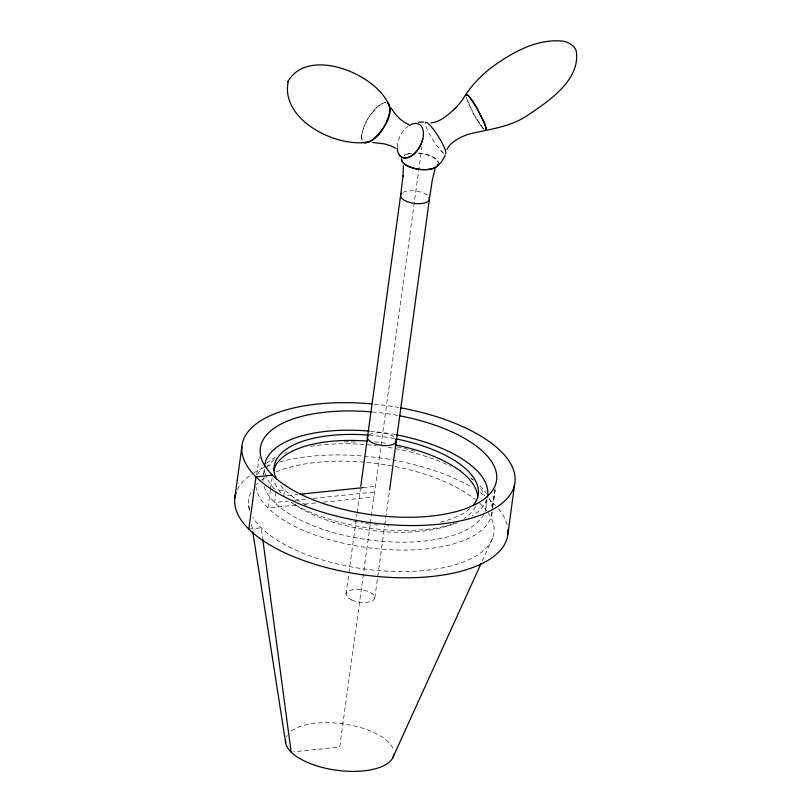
<?xml version="1.0" encoding="UTF-8"?>
<svg xmlns="http://www.w3.org/2000/svg" width="812" height="812" viewBox="0 0 812 812"><rect width="100%" height="100%" fill="white"/><g stroke="black" fill="none" stroke-linecap="round" stroke-linejoin="round"><path stroke-width="0.61" stroke-dasharray="4.06 3.04" d="M361.391 136.335L362.365 141.288L361.381 136.893L362.101 131.818L367.065 119.953L375.012 109.194L379.478 105.235L383.477 103.022M361.421 135.919L364.111 125.89A34.094 20.523 -62.6 0 1 369.318 116.37C373.388 110.686 378.199 104.2 385.385 102.576M263.514 474.563L264.61 466.585M270.467 489.737L267.97 507.957L298.258 504.8M270.629 488.519L272.132 477.588M276.05 491.96L274.608 502.435L288.361 501.004M283.794 495.919L284.616 489.92L277.41 490.671M345.993 594.1L356.986 513.834M357.158 512.585L360.426 488.753M370.16 524.735L339.71 747.04L293.619 751.841M370.333 523.476L371.185 517.193M371.358 515.945L380.828 446.864M381.001 445.605L421.946 146.698M374.819 597.754L377.57 577.687M377.742 576.439L384.614 526.267M384.786 525.019L389.425 491.148M491.433 516.026L492.458 508.515M492.62 507.267L495.005 489.727M492.59 507.043L494.995 489.666M492.59 507.074L495.005 489.869M256.724 474.939L259.322 456.72M485.698 509.225L487.027 499.948M482.176 561.092L492.681 537.991M383.812 102.911L385.741 102.545M287.56 495.523L297.598 494.478M362.862 487.677L375.408 486.368M294.614 500.354L307.119 499.045M313.371 498.395L374.637 492.011M304.561 504.14L317.177 502.831M323.491 502.171L373.967 496.914M248.807 529.119L261.251 527.83L262.591 537.848M442.51 152.25L441.048 150.799M481.577 126.57L483.485 128.875M483.373 128.753L473.914 114.451L466.261 97.541M481.323 126.225L479.74 124.003M479.486 123.617L477.679 120.846M477.426 120.44L473.914 114.451A34.023 5.887 57.6 0 1 469.58 105.925L466.281 97.633M248.665 505.46L249.649 511.722M251.598 524.247L252.38 529.262M397.251 147.337A18.575 11.185 -62.6 0 1 408.03 126.296M411.613 153.245A18.575 7.968 7.8 0 0 404.011 155.518A18.575 8.049 7.8 0 1 405.614 154.635M419.043 153.214A18.575 7.968 7.8 0 1 438.368 163.293M405.756 154.696A18.575 7.917 7.6 0 1 412.09 153.265M418.078 153.062A18.575 8.049 7.8 0 1 438.368 163.364M443.697 153.214A18.575 3.218 57.6 0 1 433.141 140.283A18.575 3.218 57.6 0 1 425.407 124.743M402.914 192.464A14.535 6.232 7.8 0 1 415.977 191.064A14.535 6.232 7.8 0 1 428.056 195.996M369.47 434.572A14.535 6.232 7.8 0 1 382.391 432.938A14.535 6.232 7.8 0 1 394.774 437.78M487.992 512.697A123.728 53.074 7.8 0 1 406.426 571.516A123.728 53.074 7.8 0 1 252.735 517.071M249.68 510.19A123.728 53.074 7.8 0 1 252.451 489.666M256.44 484.652A123.728 53.074 7.8 0 1 258.064 483.059M261.738 480.004A123.728 53.074 7.8 0 1 265.971 477.131M276.029 472.005A123.728 53.074 7.8 0 1 475.375 499.563M479.76 503.359A123.728 53.074 7.8 0 1 486.55 510.728M492.153 512.149A119.181 51.115 7.8 0 1 374.85 548.516A119.181 51.115 7.8 0 1 255.871 486.591M257.668 474.584A119.181 51.115 7.8 0 1 261.911 467.945M266.6 463.347A119.181 51.115 7.8 0 1 275.217 457.562M284.373 453.309A119.181 51.115 7.8 0 1 286.616 452.457M310.468 446.387A119.181 51.115 7.8 0 1 376.301 445.676M388.329 447.382A119.181 51.115 7.8 0 1 450.751 466.291M471.427 478.583A119.181 51.115 7.8 0 1 473.294 480.014M479.973 485.87A119.181 51.115 7.8 0 1 486.358 493.381M489.2 498.121A119.181 51.115 7.8 0 1 492.072 507.236M485.911 500.578A112.462 48.243 7.8 0 1 386.076 541.634A112.462 48.243 7.8 0 1 263.92 485.809M263.078 481.11A112.462 48.243 7.8 0 1 263.118 477.639M263.717 474.249A112.462 48.243 7.8 0 1 264.885 470.95M266.62 467.753A112.462 48.243 7.8 0 1 274.172 459.653M344.217 441.86A112.462 48.243 7.8 0 1 355.311 441.992M397.18 446.925A112.462 48.243 7.8 0 1 414.638 451.096M470.879 478.116A112.462 48.243 7.8 0 1 473.213 480.196M480.694 488.682A112.462 48.243 7.8 0 1 484.571 495.838M486.824 499.248A112.462 48.243 7.8 0 1 471.975 516.026M457.582 522.715A112.462 48.243 7.8 0 1 291.041 502.293M274.507 489.037A112.462 48.243 7.8 0 1 264.671 469.468M370.465 431.192A112.462 48.243 7.8 0 1 395.414 434.633M469.783 508.748A103.002 44.183 7.8 0 1 437.719 522.786M389.131 525.973A103.002 44.183 7.8 0 1 386.715 525.831M378.219 525.11A103.002 44.183 7.8 0 1 374.565 524.704M369.704 524.075A103.002 44.183 7.8 0 1 361.238 522.745M357.635 522.075A103.002 44.183 7.8 0 1 350.51 520.593M306.246 505.023A103.002 44.183 7.8 0 1 279.095 483.424M369.389 435.191A103.002 44.183 7.8 0 1 394.825 438.673M286.403 736.809A54.617 23.426 7.8 0 1 287.245 735.256M291.346 730.993A54.617 23.426 7.8 0 1 349.566 724.923A54.617 23.426 7.8 0 1 393.627 750.623M237.368 489.565A137.725 59.073 7.8 0 1 252.106 473.954M254.065 472.696A137.725 59.073 7.8 0 1 271.675 464.505M279.643 461.998A137.725 59.073 7.8 0 1 471.752 487.18M480.115 492.458A137.725 59.073 7.8 0 1 483.922 495.178M489.159 499.339A137.725 59.073 7.8 0 1 495.482 505.318M498.538 508.789A137.725 59.073 7.8 0 1 507.267 525.405M374.19 404.143A137.725 59.073 7.8 0 1 398.509 407.462M372.353 411.988A119.181 51.115 7.8 0 1 397.606 415.419M475.467 506.658A103.002 44.183 7.8 0 1 464.017 518.442M453.796 523.679A103.002 44.183 7.8 0 1 291.183 502.212M280.8 492.681A103.002 44.183 7.8 0 1 273.725 479.608M374.647 441.769A103.002 44.183 7.8 0 1 386.786 443.393M351.687 599.966A14.535 6.232 7.8 0 0 374.718 598.312A14.535 6.232 7.8 0 0 354.814 589.522A14.535 6.232 7.8 0 0 351.687 599.966"/><path stroke-width="1.22" d="M390.217 109.255C382.503 76.267 309.057 44.792 288.25 81.139M390.186 109.671C387.73 122.612 378.433 142.709 363.553 142.486M446.935 149.51C450.01 142.333 459.957 137.289 468.219 134.264C488.256 129.23 509.591 127.535 527.282 115.537C548.212 101.49 581.331 79.789 576.144 50.486C573.901 45.025 568.055 41.919 562.452 41.087C536.884 38.58 512.819 52.171 492.722 66.574C481.171 75.394 470.798 85.94 463.327 98.475C460.83 102.941 448.397 115.263 457.075 106.331M400.661 195.022L403.067 175.696L402.996 176.316L403.422 165.76M248.807 529.119L255.963 476.877L272.456 475.152M360.761 486.246L400.61 195.398M389.598 489.9L429.436 199.052M507.804 534.641L514.605 484.561M234.8 498.071L241.885 446.58M429.375 199.427L432.258 180.183L435.08 168.855M288.463 80.621C278.993 119.861 337.69 148.789 369.907 141.765C380.016 134.457 395.87 115.466 387.75 102.931M287.935 81.951L288.189 81.291M445.159 155.265L442.276 160.776L438.592 164.998M392.754 757.789L481.12 563.396M454.273 109.234C447.209 115.517 440.49 121.841 430.939 122.876M418.464 122.206L423.468 122.013M300.115 494.214L362.862 487.677M366.222 143.024L363.563 142.496M372.728 142.506L384.37 143.856L390.978 145.876L395.698 148.291M408.781 124.672L404.193 122.257L399.534 118.522L395.038 113.761L391.161 108.037M388.045 103.094L389.212 104.251M469.042 96.283L466.524 94.162L465.834 95.481M469.163 96.415L470.534 98.14M399.453 155.194L400.915 156.625A18.575 11.084 -62.8 0 0 422.727 138.964M470.798 98.485L472.371 100.698M472.635 101.084L474.441 103.855M474.685 104.261L483.759 121.475L486.043 127.849L485.962 130.519L485.058 130.296L486.094 130.417L486.256 128.956L484.49 123.241L477.172 108.422L468.757 95.968L466.311 94.141L465.865 95.745M252.765 531.758L285.672 742.878M262.753 539.097L291.132 752.095M409.207 125.474A18.575 11.195 -62.7 0 1 423.417 132.752A18.575 11.195 -62.7 0 1 411.055 156.168A18.575 11.195 -62.7 0 1 397.261 148.119M438.196 164.45A18.575 7.968 7.8 0 1 418.2 169.129A18.575 7.968 7.8 0 1 401.534 158.858A18.575 8.049 7.8 0 0 418.17 169.211A18.575 8.049 7.8 0 0 438.175 164.521M425.244 123.089A18.575 3.218 57.6 0 1 437.577 135.279A18.575 3.218 57.6 0 1 445.26 153.833M429.02 197.275A14.535 6.232 7.8 0 1 413.947 203.376A14.535 6.232 7.8 0 1 401.686 193.337M395.85 439.16A14.535 6.232 7.8 0 1 381.376 445.382A14.535 6.232 7.8 0 1 368.191 435.658M393.871 754.013A54.617 23.426 7.8 0 1 337.528 770.375A54.617 23.426 7.8 0 1 285.55 740.057M507.926 529.718A137.725 59.073 7.8 0 1 363.38 574.896A137.725 59.073 7.8 0 1 236.099 492.569M400.925 407.898A137.725 59.073 7.8 0 1 489.92 510.981A137.725 59.073 7.8 0 1 258.592 479.364A137.725 59.073 7.8 0 1 371.754 403.909M399.981 415.856A119.181 51.115 7.8 0 1 474.391 504.932A119.181 51.115 7.8 0 1 274.882 477.446A119.181 51.115 7.8 0 1 371.145 411.887M264.712 466.007A112.462 48.243 7.8 0 1 369.328 431.091M396.54 434.846A112.462 48.243 7.8 0 1 487.423 497.015M396.023 438.906A103.002 44.183 7.8 0 1 473.081 505.409M276.506 479.05A103.002 44.183 7.8 0 1 368.181 435.1M273.817 470.097A103.002 44.183 7.8 0 1 367.359 441.099M395.2 444.905A103.002 44.183 7.8 0 1 477.629 498.487"/></g></svg>
